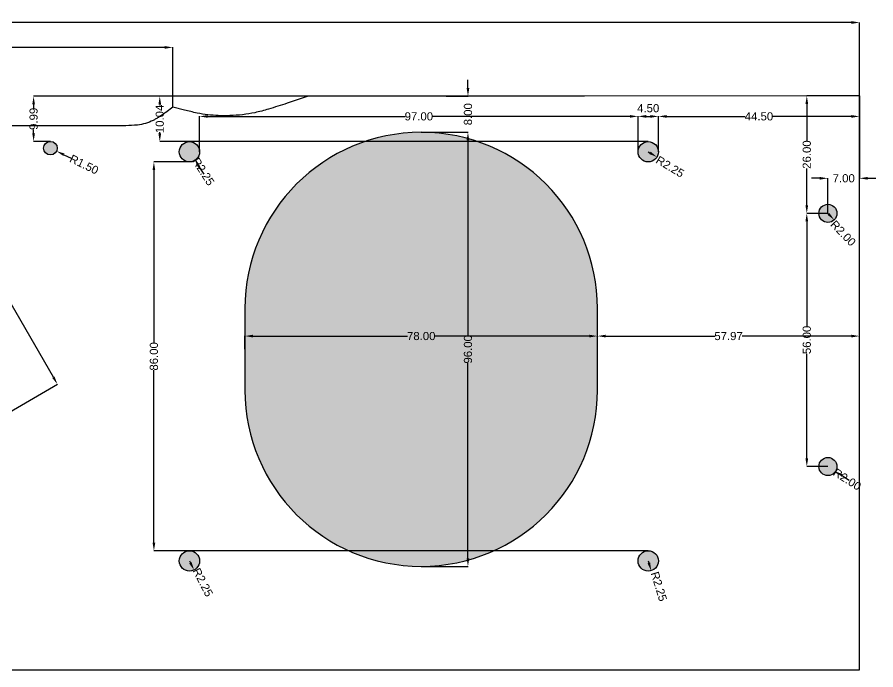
# Model space of a CAD drawing. Header units: centimetres. Extents: x -13 to 398, y 0 to 144.
# Drawn here: x 207.6 to 397.6, y 0 to 144.4 of the extents above; entities that cross this region are included whole.
import ezdxf

# ---------------------------------------------------------------- set-up
doc = ezdxf.new("R2010")
doc.units = ezdxf.units.CM
doc.header["$MEASUREMENT"] = 0
for name, color, linetype in [('Bemassung', 4, 'Continuous'), ('Schraffur', 7, 'Continuous'), ('Umrisse', 7, 'Continuous')]:
    doc.layers.add(name, color=color, linetype=linetype)
doc.styles.get("Standard").update_dxf_attribs({"font": 'arial.ttf'})
doc.dimstyles.get("Standard").update_dxf_attribs({"dimscale": 0.1, "dimtxt": 18, "dimasz": 18, "dimexe": 0.18, "dimexo": 0.0625, "dimgap": 0.09, "dimtad": 0, "dimzin": 0, "dimdsep": 46, "dimtxsty": 'Standard', "dimcen": 0, "dimadec": 0, "dimazin": 0, "dimtfac": 1, "dimtofl": 0, "dimtmove": 2, "dimatfit": 3, "dimfxl": 1, "dimtolj": 1, "dimtzin": 0, "dimarcsym": 0})

# ---------------------------------------------------------------- blocks, each defined once
blk = doc.blocks.new('*D38')
at = {"layer": 'Bemassung', "color": 0, "linetype": 'Continuous', "lineweight": -2, "transparency": 16777216}
for p, q in [((152.05, 124.48), (152.05, 137.69)), ((153.85, 137.67), (194.02, 137.67)), ((240.28, 137.67), (200.11, 137.67)), ((242.08, 124.48), (242.08, 137.69))]:
    blk.add_line(p, q, dxfattribs=at)
at = {"layer": 'Bemassung', "color": 0, "linetype": 'Continuous', "transparency": 16777216}
for points in [[(153.85, 137.97), (153.85, 137.37), (152.05, 137.67)], [(240.28, 137.97), (240.28, 137.37), (242.08, 137.67)]]:
    blk.add_solid(points, dxfattribs=at)
at = {"layer": 'Defpoints', "color": 0, "linetype": 'Continuous', "transparency": 16777216}
for p in [(242.08, 137.67), (152.05, 124.47), (242.08, 124.47)]:
    blk.add_point(p, dxfattribs=at)
at = {"layer": 'Bemassung', "color": 0, "linetype": 'Continuous', "transparency": 16777216, "insert": (197.06, 137.67), "char_height": 1.8, "attachment_point": 5}
blk.add_mtext('\\A1;90.03', dxfattribs=at)
blk = doc.blocks.new('*D48')
at = {"layer": 'Bemassung', "color": 0, "linetype": 'Continuous', "lineweight": -2, "transparency": 16777216}
for p, q in [((163.01, 111.92), (182.07, 122.93)), ((182.95, 121.36), (197.78, 95.68)), ((215.65, 64.72), (200.83, 90.4)), ((197.51, 52.16), (216.57, 63.17))]:
    blk.add_line(p, q, dxfattribs=at)
at = {"layer": 'Bemassung', "color": 0, "linetype": 'Continuous', "transparency": 16777216}
for points in [[(183.21, 121.51), (182.69, 121.21), (182.05, 122.92)], [(215.91, 64.87), (215.39, 64.57), (216.55, 63.16)]]:
    blk.add_solid(points, dxfattribs=at)
at = {"layer": 'Defpoints', "color": 0, "linetype": 'Continuous', "transparency": 16777216}
for p in [(163, 111.92), (216.55, 63.16), (197.5, 52.16)]:
    blk.add_point(p, dxfattribs=at)
at = {"layer": 'Bemassung', "color": 0, "linetype": 'Continuous', "transparency": 16777216, "insert": (199.3, 93.04), "char_height": 1.8, "attachment_point": 5, "rotation": 300}
blk.add_mtext('\\A1;69.00', dxfattribs=at)
blk = doc.blocks.new('*D58')
at = {"layer": 'Bemassung', "color": 0, "linetype": 'Continuous', "lineweight": -2, "transparency": 16777216}
blk.add_line((217.97, 113.94), (219.59, 113.15), dxfattribs=at)
at = {"layer": 'Bemassung', "color": 0, "linetype": 'Continuous', "transparency": 16777216}
blk.add_solid([(218.1, 114.21), (217.84, 113.67), (216.35, 114.73)], dxfattribs=at)
at = {"layer": 'Defpoints', "color": 0, "linetype": 'Continuous', "transparency": 16777216}
for p in [(215, 115.38), (216.35, 114.73)]:
    blk.add_point(p, dxfattribs=at)
at = {"layer": 'Bemassung', "color": 0, "linetype": 'Continuous', "transparency": 16777216, "insert": (222.45, 111.77), "char_height": 1.8, "attachment_point": 5, "rotation": 334.1256}
blk.add_mtext('\\A1;R1.50', dxfattribs=at)
blk = doc.blocks.new('*D59')
at = {"layer": 'Bemassung', "color": 0, "linetype": 'Continuous', "lineweight": -2, "transparency": 16777216}
blk.add_line((247.94, 111.17), (248.91, 109.66), dxfattribs=at)
at = {"layer": 'Bemassung', "color": 0, "linetype": 'Continuous', "transparency": 16777216}
blk.add_solid([(248.19, 111.33), (247.69, 111.01), (246.97, 112.69)], dxfattribs=at)
at = {"layer": 'Defpoints', "color": 0, "linetype": 'Continuous', "transparency": 16777216}
for p in [(245.75, 114.58), (246.97, 112.69)]:
    blk.add_point(p, dxfattribs=at)
at = {"layer": 'Bemassung', "color": 0, "linetype": 'Continuous', "transparency": 16777216, "insert": (248.83, 110.2), "char_height": 1.8, "attachment_point": 5, "rotation": 302.717}
blk.add_mtext('\\A1;R2.25', dxfattribs=at)
blk = doc.blocks.new('*D60')
at = {"layer": 'Bemassung', "color": 0, "linetype": 'Continuous', "lineweight": -2, "transparency": 16777216}
blk.add_line((245.75, 24.08), (245.96, 23.68), dxfattribs=at)
at = {"layer": 'Bemassung', "color": 0, "linetype": 'Continuous', "transparency": 16777216}
blk.add_solid([(246.22, 23.82), (245.69, 23.54), (246.78, 22.08)], dxfattribs=at)
at = {"layer": 'Defpoints', "color": 0, "linetype": 'Continuous', "transparency": 16777216}
for p in [(245.75, 24.08), (246.78, 22.08)]:
    blk.add_point(p, dxfattribs=at)
at = {"layer": 'Bemassung', "color": 0, "linetype": 'Continuous', "transparency": 16777216, "insert": (248.72, 19.35), "char_height": 1.8, "attachment_point": 5, "rotation": 297.0742}
blk.add_mtext('\\A1;R2.25', dxfattribs=at)
blk = doc.blocks.new('*D61')
at = {"layer": 'Bemassung', "color": 0, "linetype": 'Continuous', "lineweight": -2, "transparency": 16777216}
blk.add_line((347.25, 114.58), (347.64, 114.35), dxfattribs=at)
at = {"layer": 'Bemassung', "color": 0, "linetype": 'Continuous', "transparency": 16777216}
blk.add_solid([(347.79, 114.61), (347.48, 114.09), (349.18, 113.42)], dxfattribs=at)
at = {"layer": 'Defpoints', "color": 0, "linetype": 'Continuous', "transparency": 16777216}
for p in [(347.25, 114.58), (349.18, 113.42)]:
    blk.add_point(p, dxfattribs=at)
at = {"layer": 'Bemassung', "color": 0, "linetype": 'Continuous', "transparency": 16777216, "insert": (352.08, 111.28), "char_height": 1.8, "attachment_point": 5, "rotation": 329.0315}
blk.add_mtext('\\A1;R2.25', dxfattribs=at)
blk = doc.blocks.new('*D64')
at = {"layer": 'Bemassung', "color": 0, "linetype": 'Continuous', "lineweight": -2, "transparency": 16777216}
blk.add_line((347.25, 24.08), (347.38, 23.65), dxfattribs=at)
at = {"layer": 'Bemassung', "color": 0, "linetype": 'Continuous', "transparency": 16777216}
blk.add_solid([(347.67, 23.74), (347.1, 23.56), (347.91, 21.93)], dxfattribs=at)
at = {"layer": 'Defpoints', "color": 0, "linetype": 'Continuous', "transparency": 16777216}
for p in [(347.25, 24.08), (347.91, 21.93)]:
    blk.add_point(p, dxfattribs=at)
at = {"layer": 'Bemassung', "color": 0, "linetype": 'Continuous', "transparency": 16777216, "insert": (349.61, 18.44), "char_height": 1.8, "attachment_point": 5, "rotation": 286.9973}
blk.add_mtext('\\A1;R2.25', dxfattribs=at)
blk = doc.blocks.new('*D65')
at = {"layer": 'Bemassung', "color": 0, "linetype": 'Continuous', "lineweight": -2, "transparency": 16777216}
for p, q in [((0, 126.98), (0, 143.2)), ((1.8, 143.18), (193.26, 143.18)), ((392.2, 143.18), (200.74, 143.18)), ((394, 126.98), (394, 143.2))]:
    blk.add_line(p, q, dxfattribs=at)
at = {"layer": 'Bemassung', "color": 0, "linetype": 'Continuous', "transparency": 16777216}
for points in [[(1.8, 143.48), (1.8, 142.88), (0, 143.18)], [(392.2, 143.48), (392.2, 142.88), (394, 143.18)]]:
    blk.add_solid(points, dxfattribs=at)
at = {"layer": 'Defpoints', "color": 0, "linetype": 'Continuous', "transparency": 16777216}
for p in [(394, 143.18), (0, 126.97), (394, 126.97)]:
    blk.add_point(p, dxfattribs=at)
at = {"layer": 'Bemassung', "color": 0, "linetype": 'Continuous', "transparency": 16777216, "insert": (197, 143.18), "char_height": 1.8, "attachment_point": 5}
blk.add_mtext('\\A1;394.00', dxfattribs=at)
blk = doc.blocks.new('*D69')
at = {"layer": 'Bemassung', "color": 0, "linetype": 'Continuous', "lineweight": -2, "transparency": 16777216}
for p, q in [((272.01, 126.87), (211.26, 126.87)), ((211.28, 125.07), (211.28, 124.22)), ((211.28, 118.68), (211.28, 119.52)), ((215, 116.88), (211.26, 116.88))]:
    blk.add_line(p, q, dxfattribs=at)
at = {"layer": 'Bemassung', "color": 0, "linetype": 'Continuous', "transparency": 16777216}
for points in [[(210.98, 125.07), (211.58, 125.07), (211.28, 126.87)], [(210.98, 118.68), (211.58, 118.68), (211.28, 116.88)]]:
    blk.add_solid(points, dxfattribs=at)
at = {"layer": 'Defpoints', "color": 0, "linetype": 'Continuous', "transparency": 16777216}
for p in [(272.02, 126.87), (211.28, 116.88), (215, 116.88)]:
    blk.add_point(p, dxfattribs=at)
at = {"layer": 'Bemassung', "color": 0, "linetype": 'Continuous', "transparency": 16777216, "insert": (211.28, 121.87), "char_height": 1.8, "attachment_point": 5, "rotation": 90}
blk.add_mtext('\\A1;9.99', dxfattribs=at)
blk = doc.blocks.new('*D70')
at = {"layer": 'Bemassung', "color": 0, "linetype": 'Continuous', "lineweight": -2, "transparency": 16777216}
for p, q in [((272.01, 126.87), (239.17, 126.87)), ((239.19, 125.07), (239.19, 124.81)), ((239.19, 118.63), (239.19, 118.89)), ((347.25, 116.83), (239.17, 116.83))]:
    blk.add_line(p, q, dxfattribs=at)
at = {"layer": 'Bemassung', "color": 0, "linetype": 'Continuous', "transparency": 16777216}
for points in [[(238.89, 125.07), (239.49, 125.07), (239.19, 126.87)], [(238.89, 118.63), (239.49, 118.63), (239.19, 116.83)]]:
    blk.add_solid(points, dxfattribs=at)
at = {"layer": 'Defpoints', "color": 0, "linetype": 'Continuous', "transparency": 16777216}
for p in [(272.02, 126.87), (239.19, 116.83), (347.25, 116.83)]:
    blk.add_point(p, dxfattribs=at)
at = {"layer": 'Bemassung', "color": 0, "linetype": 'Continuous', "transparency": 16777216, "insert": (239.19, 121.85), "char_height": 1.8, "attachment_point": 5, "rotation": 90}
blk.add_mtext('\\A1;10.04', dxfattribs=at)
blk = doc.blocks.new('*D71')
at = {"layer": 'Bemassung', "color": 0, "linetype": 'Continuous', "lineweight": -2, "transparency": 16777216}
for p, q in [((245.75, 112.33), (237.88, 112.33)), ((237.89, 110.53), (237.89, 72.37)), ((237.89, 28.13), (237.89, 66.29)), ((347.25, 26.33), (237.88, 26.33))]:
    blk.add_line(p, q, dxfattribs=at)
at = {"layer": 'Bemassung', "color": 0, "linetype": 'Continuous', "transparency": 16777216}
for points in [[(237.59, 110.53), (238.19, 110.53), (237.89, 112.33)], [(237.59, 28.13), (238.19, 28.13), (237.89, 26.33)]]:
    blk.add_solid(points, dxfattribs=at)
at = {"layer": 'Defpoints', "color": 0, "linetype": 'Continuous', "transparency": 16777216}
for p in [(245.75, 112.33), (237.89, 26.33), (347.25, 26.33)]:
    blk.add_point(p, dxfattribs=at)
at = {"layer": 'Bemassung', "color": 0, "linetype": 'Continuous', "transparency": 16777216, "insert": (237.89, 69.33), "char_height": 1.8, "attachment_point": 5, "rotation": 90}
blk.add_mtext('\\A1;86.00', dxfattribs=at)
blk = doc.blocks.new('*D72')
at = {"layer": 'Bemassung', "color": 0, "linetype": 'Continuous', "lineweight": -2, "transparency": 16777216}
for p, q in [((248, 114.59), (248, 122.43)), ((249.8, 122.41), (293.46, 122.41)), ((343.2, 122.41), (299.54, 122.41)), ((345, 114.59), (345, 122.43))]:
    blk.add_line(p, q, dxfattribs=at)
at = {"layer": 'Bemassung', "color": 0, "linetype": 'Continuous', "transparency": 16777216}
for points in [[(249.8, 122.71), (249.8, 122.11), (248, 122.41)], [(343.2, 122.71), (343.2, 122.11), (345, 122.41)]]:
    blk.add_solid(points, dxfattribs=at)
at = {"layer": 'Defpoints', "color": 0, "linetype": 'Continuous', "transparency": 16777216}
for p in [(345, 122.41), (248, 114.58), (345, 114.58)]:
    blk.add_point(p, dxfattribs=at)
at = {"layer": 'Bemassung', "color": 0, "linetype": 'Continuous', "transparency": 16777216, "insert": (296.5, 122.41), "char_height": 1.8, "attachment_point": 5}
blk.add_mtext('\\A1;97.00', dxfattribs=at)
blk = doc.blocks.new('*D73')
at = {"layer": 'Bemassung', "color": 0, "linetype": 'Continuous', "lineweight": -2, "transparency": 16777216}
for p, q in [((345, 114.59), (345, 122.43)), ((346.8, 122.41), (347.7, 122.41)), ((349.5, 114.59), (349.5, 122.43))]:
    blk.add_line(p, q, dxfattribs=at)
at = {"layer": 'Bemassung', "color": 0, "linetype": 'Continuous', "transparency": 16777216}
for points in [[(346.8, 122.71), (346.8, 122.11), (345, 122.41)], [(347.7, 122.71), (347.7, 122.11), (349.5, 122.41)]]:
    blk.add_solid(points, dxfattribs=at)
at = {"layer": 'Defpoints', "color": 0, "linetype": 'Continuous', "transparency": 16777216}
for p in [(349.5, 122.41), (345, 114.58), (349.5, 114.58)]:
    blk.add_point(p, dxfattribs=at)
at = {"layer": 'Bemassung', "color": 0, "linetype": 'Continuous', "transparency": 16777216, "insert": (347.25, 124.21), "char_height": 1.8, "attachment_point": 5}
blk.add_mtext('\\A1;4.50', dxfattribs=at)
blk = doc.blocks.new('*D74')
at = {"layer": 'Bemassung', "color": 0, "linetype": 'Continuous', "lineweight": -2, "transparency": 16777216}
for p, q in [((394, 126.96), (394, 122.39)), ((349.5, 114.59), (349.5, 122.43)), ((351.3, 122.41), (368.67, 122.41)), ((392.2, 122.41), (374.83, 122.41))]:
    blk.add_line(p, q, dxfattribs=at)
at = {"layer": 'Bemassung', "color": 0, "linetype": 'Continuous', "transparency": 16777216}
for points in [[(351.3, 122.71), (351.3, 122.11), (349.5, 122.41)], [(392.2, 122.71), (392.2, 122.11), (394, 122.41)]]:
    blk.add_solid(points, dxfattribs=at)
at = {"layer": 'Defpoints', "color": 0, "linetype": 'Continuous', "transparency": 16777216}
for p in [(394, 126.97), (394, 122.41), (349.5, 114.58)]:
    blk.add_point(p, dxfattribs=at)
at = {"layer": 'Bemassung', "color": 0, "linetype": 'Continuous', "transparency": 16777216, "insert": (371.75, 122.41), "char_height": 1.8, "attachment_point": 5}
blk.add_mtext('\\A1;44.50', dxfattribs=at)
blk = doc.blocks.new('*D75')
at = {"layer": 'Bemassung', "color": 0, "linetype": 'Continuous', "lineweight": -2, "transparency": 16777216}
for p, q in [((336.03, 70.89), (336.03, 73.84)), ((337.83, 73.82), (361.97, 73.82)), ((392.2, 73.82), (368.06, 73.82)), ((394, 61.24), (394, 73.84))]:
    blk.add_line(p, q, dxfattribs=at)
at = {"layer": 'Bemassung', "color": 0, "linetype": 'Continuous', "transparency": 16777216}
for points in [[(337.83, 74.12), (337.83, 73.52), (336.03, 73.82)], [(392.2, 74.12), (392.2, 73.52), (394, 73.82)]]:
    blk.add_solid(points, dxfattribs=at)
at = {"layer": 'Defpoints', "color": 0, "linetype": 'Continuous', "transparency": 16777216}
for p in [(394, 73.82), (336.03, 70.89), (394, 61.23)]:
    blk.add_point(p, dxfattribs=at)
at = {"layer": 'Bemassung', "color": 0, "linetype": 'Continuous', "transparency": 16777216, "insert": (365.02, 73.82), "char_height": 1.8, "attachment_point": 5}
blk.add_mtext('\\A1;57.97', dxfattribs=at)
blk = doc.blocks.new('*D76')
at = {"layer": 'Bemassung', "color": 0, "linetype": 'Continuous', "lineweight": -2, "transparency": 16777216}
for p, q in [((258.03, 70.89), (258.03, 73.84)), ((259.83, 73.82), (294, 73.82)), ((334.23, 73.82), (300.07, 73.82)), ((336.03, 70.89), (336.03, 73.84))]:
    blk.add_line(p, q, dxfattribs=at)
at = {"layer": 'Bemassung', "color": 0, "linetype": 'Continuous', "transparency": 16777216}
for points in [[(259.83, 74.12), (259.83, 73.52), (258.03, 73.82)], [(334.23, 74.12), (334.23, 73.52), (336.03, 73.82)]]:
    blk.add_solid(points, dxfattribs=at)
at = {"layer": 'Defpoints', "color": 0, "linetype": 'Continuous', "transparency": 16777216}
for p in [(258.03, 73.82), (258.03, 70.89), (336.03, 70.89)]:
    blk.add_point(p, dxfattribs=at)
at = {"layer": 'Bemassung', "color": 0, "linetype": 'Continuous', "transparency": 16777216, "insert": (297.03, 73.82), "char_height": 1.8, "attachment_point": 5}
blk.add_mtext('\\A1;78.00', dxfattribs=at)
blk = doc.blocks.new('*D77')
at = {"layer": 'Bemassung', "color": 0, "linetype": 'Continuous', "lineweight": -2, "transparency": 16777216}
for p, q in [((307.37, 128.69), (307.37, 130.49)), ((302.58, 126.89), (307.39, 126.89)), ((297.04, 118.89), (307.39, 118.89)), ((307.37, 117.09), (307.37, 115.29))]:
    blk.add_line(p, q, dxfattribs=at)
at = {"layer": 'Bemassung', "color": 0, "linetype": 'Continuous', "transparency": 16777216}
for points in [[(307.07, 128.69), (307.67, 128.69), (307.37, 126.89)], [(307.07, 117.09), (307.67, 117.09), (307.37, 118.89)]]:
    blk.add_solid(points, dxfattribs=at)
at = {"layer": 'Defpoints', "color": 0, "linetype": 'Continuous', "transparency": 16777216}
for p in [(302.57, 126.89), (297.03, 118.89), (307.37, 118.89)]:
    blk.add_point(p, dxfattribs=at)
at = {"layer": 'Bemassung', "color": 0, "linetype": 'Continuous', "transparency": 16777216, "insert": (307.37, 122.89), "char_height": 1.8, "attachment_point": 5, "rotation": 90}
blk.add_mtext('\\A1;8.00', dxfattribs=at)
blk = doc.blocks.new('*D78')
at = {"layer": 'Bemassung', "color": 0, "linetype": 'Continuous', "lineweight": -2, "transparency": 16777216}
for p, q in [((297.04, 118.89), (307.39, 118.89)), ((307.37, 117.09), (307.37, 73.93)), ((307.37, 24.69), (307.37, 67.84)), ((297.04, 22.89), (307.39, 22.89))]:
    blk.add_line(p, q, dxfattribs=at)
at = {"layer": 'Bemassung', "color": 0, "linetype": 'Continuous', "transparency": 16777216}
for points in [[(307.07, 117.09), (307.67, 117.09), (307.37, 118.89)], [(307.07, 24.69), (307.67, 24.69), (307.37, 22.89)]]:
    blk.add_solid(points, dxfattribs=at)
at = {"layer": 'Defpoints', "color": 0, "linetype": 'Continuous', "transparency": 16777216}
for p in [(297.03, 118.89), (297.03, 22.89), (307.37, 22.89)]:
    blk.add_point(p, dxfattribs=at)
at = {"layer": 'Bemassung', "color": 0, "linetype": 'Continuous', "transparency": 16777216, "insert": (307.37, 70.89), "char_height": 1.8, "attachment_point": 5, "rotation": 90}
blk.add_mtext('\\A1;96.00', dxfattribs=at)
blk = doc.blocks.new('*D79')
at = {"layer": 'Bemassung', "color": 0, "linetype": 'Continuous', "lineweight": -2, "transparency": 16777216}
for p, q in [((394, 126.96), (394, 108.7)), ((385.2, 108.72), (383.4, 108.72)), ((387, 100.98), (387, 108.74)), ((395.8, 108.72), (397.6, 108.72))]:
    blk.add_line(p, q, dxfattribs=at)
at = {"layer": 'Bemassung', "color": 0, "linetype": 'Continuous', "transparency": 16777216}
for points in [[(385.2, 109.02), (385.2, 108.42), (387, 108.72)], [(395.8, 109.02), (395.8, 108.42), (394, 108.72)]]:
    blk.add_solid(points, dxfattribs=at)
at = {"layer": 'Defpoints', "color": 0, "linetype": 'Continuous', "transparency": 16777216}
for p in [(394, 126.97), (387, 108.72), (387, 100.97)]:
    blk.add_point(p, dxfattribs=at)
at = {"layer": 'Bemassung', "color": 0, "linetype": 'Continuous', "transparency": 16777216, "insert": (390.5, 108.72), "char_height": 1.8, "attachment_point": 5}
blk.add_mtext('\\A1;7.00', dxfattribs=at)
blk = doc.blocks.new('*D80')
at = {"layer": 'Bemassung', "color": 0, "linetype": 'Continuous', "lineweight": -2, "transparency": 16777216}
for p, q in [((393.99, 126.97), (382.31, 126.97)), ((382.33, 125.17), (382.33, 117.03)), ((382.33, 102.77), (382.33, 110.91)), ((386.99, 100.97), (382.31, 100.97))]:
    blk.add_line(p, q, dxfattribs=at)
at = {"layer": 'Bemassung', "color": 0, "linetype": 'Continuous', "transparency": 16777216}
for points in [[(382.03, 125.17), (382.63, 125.17), (382.33, 126.97)], [(382.03, 102.77), (382.63, 102.77), (382.33, 100.97)]]:
    blk.add_solid(points, dxfattribs=at)
at = {"layer": 'Defpoints', "color": 0, "linetype": 'Continuous', "transparency": 16777216}
for p in [(394, 126.97), (382.33, 100.97), (387, 100.97)]:
    blk.add_point(p, dxfattribs=at)
at = {"layer": 'Bemassung', "color": 0, "linetype": 'Continuous', "transparency": 16777216, "insert": (382.33, 113.97), "char_height": 1.8, "attachment_point": 5, "rotation": 90}
blk.add_mtext('\\A1;26.00', dxfattribs=at)
blk = doc.blocks.new('*D81')
at = {"layer": 'Bemassung', "color": 0, "linetype": 'Continuous', "lineweight": -2, "transparency": 16777216}
for p, q in [((386.99, 100.97), (382.31, 100.97)), ((382.33, 99.17), (382.33, 76.01)), ((382.33, 46.77), (382.33, 69.93)), ((386.99, 44.97), (382.31, 44.97))]:
    blk.add_line(p, q, dxfattribs=at)
at = {"layer": 'Bemassung', "color": 0, "linetype": 'Continuous', "transparency": 16777216}
for points in [[(382.03, 99.17), (382.63, 99.17), (382.33, 100.97)], [(382.03, 46.77), (382.63, 46.77), (382.33, 44.97)]]:
    blk.add_solid(points, dxfattribs=at)
at = {"layer": 'Defpoints', "color": 0, "linetype": 'Continuous', "transparency": 16777216}
for p in [(387, 100.97), (382.33, 44.97), (387, 44.97)]:
    blk.add_point(p, dxfattribs=at)
at = {"layer": 'Bemassung', "color": 0, "linetype": 'Continuous', "transparency": 16777216, "insert": (382.33, 72.97), "char_height": 1.8, "attachment_point": 5, "rotation": 90}
blk.add_mtext('\\A1;56.00', dxfattribs=at)
blk = doc.blocks.new('*D82')
at = {"layer": 'Bemassung', "color": 0, "linetype": 'Continuous', "lineweight": -2, "transparency": 16777216}
blk.add_line((387, 100.97), (387.14, 100.83), dxfattribs=at)
at = {"layer": 'Bemassung', "color": 0, "linetype": 'Continuous', "transparency": 16777216}
blk.add_solid([(387.35, 101.03), (386.92, 100.62), (388.39, 99.53)], dxfattribs=at)
at = {"layer": 'Defpoints', "color": 0, "linetype": 'Continuous', "transparency": 16777216}
for p in [(387, 100.97), (388.39, 99.53)]:
    blk.add_point(p, dxfattribs=at)
at = {"layer": 'Bemassung', "color": 0, "linetype": 'Continuous', "transparency": 16777216, "insert": (390.37, 96.56), "char_height": 1.8, "attachment_point": 5, "rotation": 313.937}
blk.add_mtext('\\A1;R2.00', dxfattribs=at)
blk = doc.blocks.new('*D83')
at = {"layer": 'Bemassung', "color": 0, "linetype": 'Continuous', "lineweight": -2, "transparency": 16777216}
blk.add_line((390.21, 42.93), (391.73, 41.97), dxfattribs=at)
at = {"layer": 'Bemassung', "color": 0, "linetype": 'Continuous', "transparency": 16777216}
blk.add_solid([(390.37, 43.19), (390.05, 42.68), (388.69, 43.9)], dxfattribs=at)
at = {"layer": 'Defpoints', "color": 0, "linetype": 'Continuous', "transparency": 16777216}
for p in [(387, 44.97), (388.69, 43.9)]:
    blk.add_point(p, dxfattribs=at)
at = {"layer": 'Bemassung', "color": 0, "linetype": 'Continuous', "transparency": 16777216, "insert": (391.26, 42.12), "char_height": 1.8, "attachment_point": 5, "rotation": 327.6082}
blk.add_mtext('\\A1;R2.00', dxfattribs=at)

msp = doc.modelspace()

# ---------------------------------------------------------------- hatches: boundary and pattern name
at = {"layer": 'Schraffur', "linetype": 'Continuous'}
h = msp.add_hatch(color=256, dxfattribs=at)
h.dxf.hatch_style = 1
edge = h.paths.add_edge_path()
edge.add_arc((297.033, 79.888), 39, 0, 180)
edge.add_line((258.033, 79.888), (258.033, 61.888))
edge.add_arc((297.033, 61.888), 39, 180, 360)
edge.add_line((336.033, 61.888), (336.033, 79.888))
h = msp.add_hatch(color=256, dxfattribs=at)
h.dxf.hatch_style = 1
edge = h.paths.add_edge_path()
edge.add_arc((215.002, 115.38), 1.5, 0, 360)
h = msp.add_hatch(color=256, dxfattribs=at)
h.dxf.hatch_style = 1
edge = h.paths.add_edge_path()
edge.add_arc((245.752, 114.58), 2.25, 0, 360)
h = msp.add_hatch(color=256, dxfattribs=at)
h.dxf.hatch_style = 1
edge = h.paths.add_edge_path()
edge.add_arc((347.252, 114.58), 2.25, 0, 360)
h = msp.add_hatch(color=256, dxfattribs=at)
h.dxf.hatch_style = 1
edge = h.paths.add_edge_path()
edge.add_arc((387, 100.97), 2, 0, 360)
h = msp.add_hatch(color=256, dxfattribs=at)
h.dxf.hatch_style = 1
edge = h.paths.add_edge_path()
edge.add_arc((387, 44.97), 2, 0, 360)
h = msp.add_hatch(color=256, dxfattribs=at)
h.dxf.hatch_style = 1
edge = h.paths.add_edge_path()
edge.add_arc((245.752, 24.08), 2.25, 0, 360)
h = msp.add_hatch(color=256, dxfattribs=at)
h.dxf.hatch_style = 1
edge = h.paths.add_edge_path()
edge.add_arc((347.252, 24.08), 2.25, 0, 360)

# ---------------------------------------------------------------- linework, layer by layer
at = {"layer": 'Umrisse', "linetype": 'Continuous'}
for p, q in [((258.033, 79.888), (258.033, 61.888)), ((336.033, 61.888), (336.033, 79.888))]:
    msp.add_line(p, q, dxfattribs=at)
at = {"layer": 'Umrisse'}
msp.add_lwpolyline([(196.964, 0), (394, 0), (394, 61.234), (394, 126.97), (333.128, 126.918), (272.02, 126.867), (267.382, 125.322, -0.007822), (263.265, 124.022, -0.019472), (260.206, 123.236, -0.024238), (257.527, 122.793, -0.020828), (254.679, 122.583, -0.016665), (252.141, 122.586, -0.02175), (249.827, 122.767, -0.020525), (247.434, 123.159, -0.012571), (244.649, 123.807), (242.08, 124.474), (240.523, 123.308, -0.010911), (239.837, 122.817, -0.008212), (239.063, 122.307, -0.008311), (238.319, 121.85, -0.018894), (237.738, 121.537, -0.040861), (235.999, 120.851, -0.047676), (234.258, 120.5, -0.022981), (231.67, 120.351, -0.002818), (225.996, 120.317), (222.039, 120.315), (188.077, 120.317, -0.0003854)], format="xyb", dxfattribs=at)
at = {"layer": 'Umrisse', "linetype": 'Continuous'}
for centre, radius in [((215.002, 115.38), 1.5), ((245.752, 114.58), 2.25), ((347.252, 114.58), 2.25), ((387, 100.97), 2), ((387, 44.97), 2), ((245.752, 24.08), 2.25), ((347.252, 24.08), 2.25)]:
    msp.add_circle(centre, radius, dxfattribs=at)
for centre, start, end in [((297.033, 79.888), 0, 180), ((297.033, 61.888), 180, 0)]:
    msp.add_arc(centre, 39, start, end, dxfattribs=at)

# ---------------------------------------------------------------- dimensions: what is measured, and where the dimension line sits
at = {"layer": 'Bemassung', "linetype": 'Continuous'}
for base, p1, p2, picture, middle in [((394, 143.177), (0, 126.97), (394, 126.97), '*D65', (197, 143.177)), ((349.502, 122.412), (345.002, 114.58), (349.502, 114.58), '*D73', (347.252, 124.212)), ((394, 122.412), (349.502, 114.58), (394, 126.97), '*D74', (371.751, 122.412)), ((387, 108.721), (394, 126.97), (387, 100.97), '*D79', (390.5, 108.721)), ((345.002, 122.412), (248.002, 114.58), (345.002, 114.58), '*D72', (296.502, 122.412)), ((258.033, 73.817), (336.033, 70.888), (258.033, 70.888), '*D76', (297.033, 73.817)), ((394, 73.817), (336.033, 70.888), (394, 61.234), '*D75', (365.016, 73.817))]:
    dim = msp.add_linear_dim(base=base, p1=p1, p2=p2, dimstyle='Standard', dxfattribs=at)
    dim.commit()
    dim.dimension.update_dxf_attribs({"geometry": picture, "text_midpoint": middle})
dim = msp.add_linear_dim(base=(242.08, 137.675), p1=(152.047, 124.474), p2=(242.08, 124.474), dimstyle='Standard', override={"dimscale": 0.1, "dimtmove": 1}, dxfattribs=at)
dim.commit()
dim.dimension.update_dxf_attribs({"geometry": '*D38', "text_midpoint": (197.064, 137.675)})
for base, p1, p2, picture, middle in [((307.375, 118.888), (302.574, 126.892), (297.033, 118.888), '*D77', (307.375, 122.89)), ((211.275, 116.88), (272.02, 126.867), (215.002, 116.88), '*D69', (211.275, 121.873)), ((239.193, 116.83), (272.02, 126.867), (347.252, 116.83), '*D70', (239.193, 121.848)), ((382.33, 100.97), (394, 126.97), (387, 100.97), '*D80', (382.33, 113.97)), ((307.375, 22.888), (297.033, 118.888), (297.033, 22.888), '*D78', (307.375, 70.888)), ((237.893, 26.33), (245.752, 112.33), (347.252, 26.33), '*D71', (237.893, 69.33)), ((382.33, 44.97), (387, 100.97), (387, 44.97), '*D81', (382.33, 72.97))]:
    dim = msp.add_linear_dim(base=base, p1=p1, p2=p2, angle=90, dimstyle='Standard', dxfattribs=at)
    dim.commit()
    dim.dimension.update_dxf_attribs({"geometry": picture, "text_midpoint": middle})
dim = msp.add_aligned_dim(p1=(163, 111.916), p2=(197.5, 52.16), distance=22.002, dimstyle='Standard', dxfattribs=at)
dim.commit()
dim.dimension.update_dxf_attribs({"geometry": '*D48', "text_midpoint": (199.304, 93.039)})
for center, mpoint, picture, middle in [((215.002, 115.38), (216.352, 114.725), '*D58', (222.445, 111.77)), ((245.752, 114.58), (246.968, 112.687), '*D59', (248.826, 110.204)), ((347.252, 114.58), (349.181, 113.422), '*D61', (352.078, 111.279)), ((387, 100.97), (388.388, 99.53), '*D82', (390.373, 96.562)), ((387, 44.97), (388.689, 43.898), '*D83', (391.261, 42.118)), ((245.752, 24.08), (246.776, 22.077), '*D60', (248.718, 19.349)), ((347.252, 24.08), (347.91, 21.928), '*D64', (349.615, 18.44))]:
    dim = msp.add_radius_dim(center=center, mpoint=mpoint, dimstyle='Standard', dxfattribs=at)
    dim.commit()
    dim.dimension.update_dxf_attribs({"geometry": picture, "text_midpoint": middle, "dimtype": 164})

doc.saveas('drawing.dxf')
